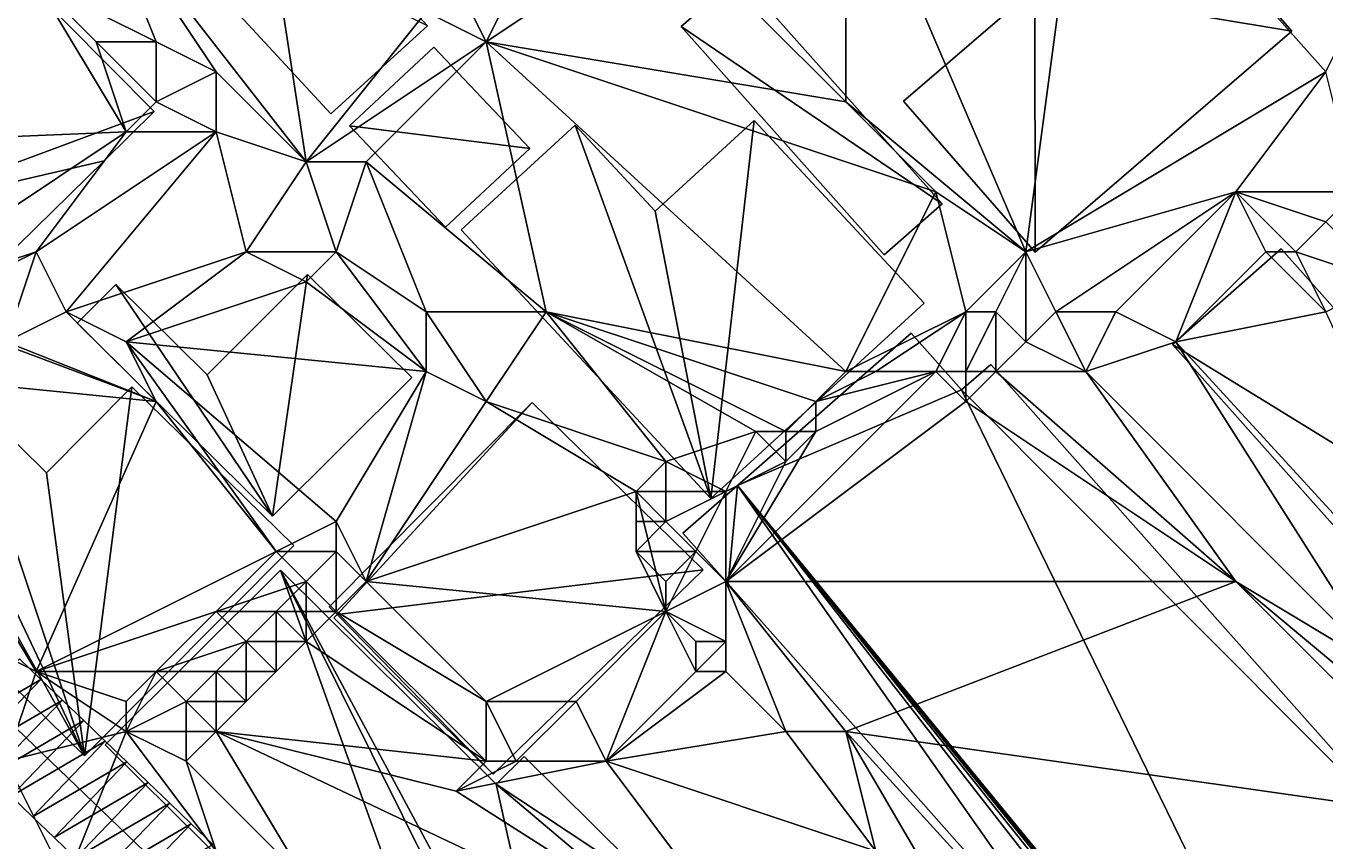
# Model space of a CAD drawing. Header units: metres. Extents: x -1103 to 901, y -902 to 905.
# Drawn here: x -430.7 to -344, y 138.7 to 193.1 of the extents above; entities that cross this region are included whole.
import ezdxf

# ---------------------------------------------------------------- set-up
doc = ezdxf.new("R2010")
doc.units = ezdxf.units.M
for name, color, linetype in [('OSM_BUILDING_FOOTPRINTS', 7, 'CONTINUOUS'), ('OSM_BUILDING_ROOFS', 1, 'CONTINUOUS'), ('OSM_BUILDING_WALLS', 8, 'CONTINUOUS'), ('OSM_ROAD_AXES', 2, 'CONTINUOUS'), ('OSM_ROAD_SURFACE', 9, 'CONTINUOUS'), ('OSM_TERRAIN', 3, 'CONTINUOUS')]:
    doc.layers.add(name, color=color, linetype=linetype)

msp = doc.modelspace()

# ---------------------------------------------------------------- linework, layer by layer
at = {"layer": 'OSM_BUILDING_FOOTPRINTS'}
for points in [[(-434.358, 207.465, 13.067), (-411.609, 228.179, 13.067), (-407.298, 223.501, 13.067), (-409.918, 221.112, 13.067), (-391.668, 201.339, 13.067), (-397.681, 195.875, 13.067), (-416.307, 216.058, 13.067), (-421.093, 211.701, 13.067), (-403.904, 193.077, 13.067), (-410.36, 187.205, 13.067), (-425.526, 203.628, 13.067), (-428.4, 201.018, 13.067), (-434.358, 207.465, 13.067)], [(-375.143, 209.058, 13.467), (-366.797, 216.257, 13.467), (-346.259, 192.713, 13.467), (-363.37, 177.982, 13.467), (-372.158, 188.046, 13.467), (-363.392, 195.588, 13.467), (-375.143, 209.058, 13.467)], [(-451.546, 193.929, 11.028), (-439.94, 205.297, 11.028), (-422.132, 187.349, 11.028), (-425.481, 184.075, 11.028), (-434.678, 175.062, 11.028), (-440.227, 180.647, 11.028), (-447.345, 173.68, 11.028), (-446.295, 172.618, 11.028), (-452.065, 166.956, 11.028), (-464.523, 179.508, 11.028), (-450.684, 193.055, 11.028), (-451.546, 193.929, 11.028)], [(-373.451, 177.805, 13.974), (-386.981, 193.022, 13.974), (-383.112, 196.417, 13.974), (-369.582, 181.2, 13.974), (-373.451, 177.805, 13.974)], [(-403.495, 191.651, 13.412), (-397.084, 184.894, 13.412), (-402.71, 179.641, 13.412), (-409.1, 186.398, 13.412), (-403.495, 191.651, 13.412)], [(-401.66, 179.464, 13.894), (-394.055, 186.453, 13.894), (-388.716, 180.703, 13.894), (-382.117, 186.763, 13.894), (-370.787, 174.576, 13.894), (-385.002, 161.537, 13.894), (-401.66, 179.464, 13.894)], [(-346.966, 178.192, 15.688), (-325.655, 154.239, 15.688), (-332.917, 147.88, 15.688), (-354.218, 171.822, 15.688), (-346.966, 178.192, 15.688)], [(-414.239, 160.354, 11.687), (-427.272, 173.237, 11.687), (-424.685, 175.814, 11.687), (-418.606, 169.798, 11.687), (-411.907, 176.489, 11.687), (-404.954, 169.621, 11.687), (-414.239, 160.354, 11.687)], [(-386.87, 159.226, 14.263), (-383.234, 162.411, 14.263), (-371.649, 172.563, 14.263), (-368.289, 168.781, 14.263), (-366.344, 170.484, 14.263), (-336.797, 137.175, 14.263), (-320.459, 151.463, 14.263), (-317.342, 147.957, 14.263), (-319.597, 145.978, 14.263), (-313.617, 139.232, 14.263), (-308.51, 143.7, 14.263), (-303.934, 138.524, 14.263), (-338.698, 108.101, 14.263), (-341.859, 111.673, 14.263), (-345.286, 115.521, 14.263), (-350.26, 121.139, 14.263), (-356.914, 128.637, 14.263), (-358.506, 127.244, 14.263), (-383.864, 155.842, 14.263), (-386.87, 159.226, 14.263)], [(-447.511, 164.689, 11.249), (-441.553, 170.694, 11.249), (-437.275, 166.491, 11.249), (-434.976, 168.803, 11.249), (-429.328, 163.251, 11.249), (-423.624, 168.991, 11.249), (-412.824, 158.407, 11.249), (-426.785, 144.362, 11.249), (-447.511, 164.689, 11.249)], [(-410.16, 153.575, 13.251), (-409.939, 153.796, 13.251), (-410.459, 154.305, 13.251), (-396.918, 167.94, 13.251), (-385.522, 156.771, 13.251), (-399.538, 143.146, 13.251), (-410.16, 153.575, 13.251)]]:
    msp.add_polyline3d(points, close=True, dxfattribs=at)
msp.add_polyline3d([(-400.776, 120.696, 12.106), (-425.415, 145.103, 12.106), (-425.415, 145.103, 12.106), (-413.72, 156.76, 12.106), (-399.328, 142.472, 12.106), (-397.46, 144.329, 12.106), (-388.075, 135.029, 12.106)], dxfattribs=at)
at = {"layer": 'OSM_BUILDING_ROOFS'}
for points in [[(-363.392, 195.588, 21.867), (-346.259, 192.713, 21.867), (-366.797, 216.257, 21.867)], [(-440.227, 180.647, 21.028), (-422.132, 187.349, 21.028), (-439.94, 205.297, 21.028)], [(-425.526, 203.628, 40.667), (-410.36, 187.205, 40.667), (-403.904, 193.077, 40.667)], [(-386.981, 193.022, 22.374), (-369.582, 181.2, 22.374), (-383.112, 196.417, 22.374)], [(-363.392, 195.588, 21.867), (-372.158, 188.046, 21.867), (-363.37, 177.982, 21.867)], [(-363.392, 195.588, 21.867), (-363.37, 177.982, 21.867), (-346.259, 192.713, 21.867)], [(-386.981, 193.022, 22.374), (-373.451, 177.805, 22.374), (-369.582, 181.2, 22.374)], [(-397.084, 184.894, 25.012), (-403.495, 191.651, 25.012), (-409.1, 186.398, 25.012)], [(-440.227, 180.647, 21.028), (-425.481, 184.075, 21.028), (-422.132, 187.349, 21.028)], [(-397.084, 184.894, 25.012), (-409.1, 186.398, 25.012), (-402.71, 179.641, 25.012)], [(-394.055, 186.453, 19.094), (-401.66, 179.464, 19.094), (-385.002, 161.537, 19.094)], [(-385.002, 161.537, 19.094), (-388.716, 180.703, 19.094), (-394.055, 186.453, 19.094)], [(-385.002, 161.537, 19.094), (-382.117, 186.763, 19.094), (-388.716, 180.703, 19.094)], [(-385.002, 161.537, 19.094), (-370.787, 174.576, 19.094), (-382.117, 186.763, 19.094)], [(-440.227, 180.647, 21.028), (-434.678, 175.062, 21.028), (-425.481, 184.075, 21.028)], [(-325.655, 154.239, 20.888), (-346.966, 178.192, 20.888), (-354.218, 171.822, 20.888)], [(-414.239, 160.354, 32.887), (-411.907, 176.489, 32.887), (-418.606, 169.798, 32.887)], [(-414.239, 160.354, 32.887), (-404.954, 169.621, 32.887), (-411.907, 176.489, 32.887)], [(-414.239, 160.354, 32.887), (-424.685, 175.814, 32.887), (-427.272, 173.237, 32.887)], [(-414.239, 160.354, 32.887), (-418.606, 169.798, 32.887), (-424.685, 175.814, 32.887)], [(-368.289, 168.781, 22.663), (-371.649, 172.563, 22.663), (-383.234, 162.411, 22.663)], [(-325.655, 154.239, 20.888), (-354.218, 171.822, 20.888), (-332.917, 147.88, 20.888)], [(-441.553, 170.694, 19.649), (-447.511, 164.689, 19.649), (-426.785, 144.362, 19.649)], [(-426.785, 144.362, 19.649), (-437.275, 166.491, 19.649), (-441.553, 170.694, 19.649)], [(-336.797, 137.175, 22.663), (-366.344, 170.484, 22.663), (-368.289, 168.781, 22.663)], [(-426.785, 144.362, 19.649), (-423.624, 168.991, 19.649), (-429.328, 163.251, 19.649)], [(-426.785, 144.362, 19.649), (-412.824, 158.407, 19.649), (-423.624, 168.991, 19.649)], [(-426.785, 144.362, 19.649), (-434.976, 168.803, 19.649), (-437.275, 166.491, 19.649)], [(-426.785, 144.362, 19.649), (-429.328, 163.251, 19.649), (-434.976, 168.803, 19.649)], [(-368.289, 168.781, 22.663), (-383.234, 162.411, 22.663), (-338.698, 108.101, 22.663)], [(-338.698, 108.101, 22.663), (-336.797, 137.175, 22.663), (-368.289, 168.781, 22.663)], [(-409.939, 153.796, 21.651), (-396.918, 167.94, 21.651), (-410.459, 154.305, 21.651)], [(-409.939, 153.796, 21.651), (-385.522, 156.771, 21.651), (-396.918, 167.94, 21.651)], [(-383.234, 162.411, 22.663), (-386.87, 159.226, 22.663), (-383.864, 155.842, 22.663)], [(-383.234, 162.411, 22.663), (-383.864, 155.842, 22.663), (-358.506, 127.244, 22.663)], [(-383.234, 162.411, 22.663), (-358.506, 127.244, 22.663), (-356.914, 128.637, 22.663)], [(-383.234, 162.411, 22.663), (-356.914, 128.637, 22.663), (-350.26, 121.139, 22.663)], [(-383.234, 162.411, 22.663), (-350.26, 121.139, 22.663), (-345.286, 115.521, 22.663)], [(-383.234, 162.411, 22.663), (-345.286, 115.521, 22.663), (-341.859, 111.673, 22.663)], [(-383.234, 162.411, 22.663), (-341.859, 111.673, 22.663), (-338.698, 108.101, 22.663)], [(-413.72, 156.76, 23.706), (-425.415, 145.103, 23.706), (-400.776, 120.696, 23.706)], [(-413.72, 156.76, 23.706), (-400.776, 120.696, 23.706), (-397.437, 124.025, 23.706)], [(-413.72, 156.76, 23.706), (-397.437, 124.025, 23.706), (-394.586, 121.194, 23.706)], [(-399.328, 142.472, 23.706), (-413.72, 156.76, 23.706), (-394.586, 121.194, 23.706)], [(-409.939, 153.796, 21.651), (-399.538, 143.146, 21.651), (-385.522, 156.771, 21.651)], [(-409.939, 153.796, 21.651), (-410.16, 153.575, 21.651), (-399.538, 143.146, 21.651)], [(-388.075, 135.029, 23.706), (-397.46, 144.329, 23.706), (-399.328, 142.472, 23.706)], [(-382.194, 128.006, 23.706), (-388.075, 135.029, 23.706), (-399.328, 142.472, 23.706)], [(-382.194, 128.006, 23.706), (-399.328, 142.472, 23.706), (-394.586, 121.194, 23.706)]]:
    msp.add_3dface(points, dxfattribs=at)
at = {"layer": 'OSM_BUILDING_WALLS'}
for points in [[(-346.259, 192.713, 13.467), (-366.797, 216.257, 13.467), (-366.797, 216.257, 21.867)], [(-346.259, 192.713, 13.467), (-366.797, 216.257, 21.867), (-346.259, 192.713, 21.867)], [(-422.132, 187.349, 11.028), (-439.94, 205.297, 11.028), (-439.94, 205.297, 21.028)], [(-422.132, 187.349, 11.028), (-439.94, 205.297, 21.028), (-422.132, 187.349, 21.028)], [(-425.526, 203.628, 13.067), (-410.36, 187.205, 13.067), (-410.36, 187.205, 40.667)], [(-425.526, 203.628, 13.067), (-410.36, 187.205, 40.667), (-425.526, 203.628, 40.667)], [(-383.112, 196.417, 13.974), (-386.981, 193.022, 13.974), (-386.981, 193.022, 22.374)], [(-383.112, 196.417, 13.974), (-386.981, 193.022, 22.374), (-383.112, 196.417, 22.374)], [(-369.582, 181.2, 13.974), (-383.112, 196.417, 13.974), (-383.112, 196.417, 22.374)], [(-369.582, 181.2, 13.974), (-383.112, 196.417, 22.374), (-369.582, 181.2, 22.374)], [(-363.392, 195.588, 13.467), (-372.158, 188.046, 13.467), (-372.158, 188.046, 21.867)], [(-363.392, 195.588, 13.467), (-372.158, 188.046, 21.867), (-363.392, 195.588, 21.867)], [(-410.36, 187.205, 13.067), (-403.904, 193.077, 13.067), (-403.904, 193.077, 40.667)], [(-410.36, 187.205, 13.067), (-403.904, 193.077, 40.667), (-410.36, 187.205, 40.667)], [(-386.981, 193.022, 13.974), (-373.451, 177.805, 13.974), (-373.451, 177.805, 22.374)], [(-386.981, 193.022, 13.974), (-373.451, 177.805, 22.374), (-386.981, 193.022, 22.374)], [(-363.37, 177.982, 13.467), (-346.259, 192.713, 13.467), (-346.259, 192.713, 21.867)], [(-363.37, 177.982, 13.467), (-346.259, 192.713, 21.867), (-363.37, 177.982, 21.867)], [(-403.495, 191.651, 13.412), (-409.1, 186.398, 13.412), (-409.1, 186.398, 25.012)], [(-403.495, 191.651, 13.412), (-409.1, 186.398, 25.012), (-403.495, 191.651, 25.012)], [(-397.084, 184.894, 13.412), (-403.495, 191.651, 13.412), (-403.495, 191.651, 25.012)], [(-397.084, 184.894, 13.412), (-403.495, 191.651, 25.012), (-397.084, 184.894, 25.012)], [(-372.158, 188.046, 13.467), (-363.37, 177.982, 13.467), (-363.37, 177.982, 21.867)], [(-372.158, 188.046, 13.467), (-363.37, 177.982, 21.867), (-372.158, 188.046, 21.867)], [(-425.481, 184.075, 11.028), (-422.132, 187.349, 11.028), (-422.132, 187.349, 21.028)], [(-425.481, 184.075, 11.028), (-422.132, 187.349, 21.028), (-425.481, 184.075, 21.028)], [(-409.1, 186.398, 13.412), (-402.71, 179.641, 13.412), (-402.71, 179.641, 25.012)], [(-409.1, 186.398, 13.412), (-402.71, 179.641, 25.012), (-409.1, 186.398, 25.012)], [(-394.055, 186.453, 13.894), (-401.66, 179.464, 13.894), (-401.66, 179.464, 19.094)], [(-394.055, 186.453, 13.894), (-401.66, 179.464, 19.094), (-394.055, 186.453, 19.094)], [(-388.716, 180.703, 13.894), (-394.055, 186.453, 13.894), (-394.055, 186.453, 19.094)], [(-388.716, 180.703, 13.894), (-394.055, 186.453, 19.094), (-388.716, 180.703, 19.094)], [(-382.117, 186.763, 13.894), (-388.716, 180.703, 13.894), (-388.716, 180.703, 19.094)], [(-382.117, 186.763, 13.894), (-388.716, 180.703, 19.094), (-382.117, 186.763, 19.094)], [(-370.787, 174.576, 13.894), (-382.117, 186.763, 13.894), (-382.117, 186.763, 19.094)], [(-370.787, 174.576, 13.894), (-382.117, 186.763, 19.094), (-370.787, 174.576, 19.094)], [(-402.71, 179.641, 13.412), (-397.084, 184.894, 13.412), (-397.084, 184.894, 25.012)], [(-402.71, 179.641, 13.412), (-397.084, 184.894, 25.012), (-402.71, 179.641, 25.012)], [(-434.678, 175.062, 11.028), (-425.481, 184.075, 11.028), (-425.481, 184.075, 21.028)], [(-434.678, 175.062, 11.028), (-425.481, 184.075, 21.028), (-434.678, 175.062, 21.028)], [(-373.451, 177.805, 13.974), (-369.582, 181.2, 13.974), (-369.582, 181.2, 22.374)], [(-373.451, 177.805, 13.974), (-369.582, 181.2, 22.374), (-373.451, 177.805, 22.374)], [(-401.66, 179.464, 13.894), (-385.002, 161.537, 13.894), (-385.002, 161.537, 19.094)], [(-401.66, 179.464, 13.894), (-385.002, 161.537, 19.094), (-401.66, 179.464, 19.094)], [(-346.966, 178.192, 15.688), (-354.218, 171.822, 15.688), (-354.218, 171.822, 20.888)], [(-346.966, 178.192, 15.688), (-354.218, 171.822, 20.888), (-346.966, 178.192, 20.888)], [(-325.655, 154.239, 15.688), (-346.966, 178.192, 15.688), (-346.966, 178.192, 20.888)], [(-325.655, 154.239, 15.688), (-346.966, 178.192, 20.888), (-325.655, 154.239, 20.888)], [(-411.907, 176.489, 11.687), (-418.606, 169.798, 11.687), (-418.606, 169.798, 32.887)], [(-411.907, 176.489, 11.687), (-418.606, 169.798, 32.887), (-411.907, 176.489, 32.887)], [(-404.954, 169.621, 11.687), (-411.907, 176.489, 11.687), (-411.907, 176.489, 32.887)], [(-404.954, 169.621, 11.687), (-411.907, 176.489, 32.887), (-404.954, 169.621, 32.887)], [(-424.685, 175.814, 11.687), (-427.272, 173.237, 11.687), (-427.272, 173.237, 32.887)], [(-424.685, 175.814, 11.687), (-427.272, 173.237, 32.887), (-424.685, 175.814, 32.887)], [(-418.606, 169.798, 11.687), (-424.685, 175.814, 11.687), (-424.685, 175.814, 32.887)], [(-418.606, 169.798, 11.687), (-424.685, 175.814, 32.887), (-418.606, 169.798, 32.887)], [(-385.002, 161.537, 13.894), (-370.787, 174.576, 13.894), (-370.787, 174.576, 19.094)], [(-385.002, 161.537, 13.894), (-370.787, 174.576, 19.094), (-385.002, 161.537, 19.094)], [(-427.272, 173.237, 11.687), (-414.239, 160.354, 11.687), (-414.239, 160.354, 32.887)], [(-427.272, 173.237, 11.687), (-414.239, 160.354, 32.887), (-427.272, 173.237, 32.887)], [(-371.649, 172.563, 14.263), (-383.234, 162.411, 14.263), (-383.234, 162.411, 22.663)], [(-371.649, 172.563, 14.263), (-383.234, 162.411, 22.663), (-371.649, 172.563, 22.663)], [(-368.289, 168.781, 14.263), (-371.649, 172.563, 14.263), (-371.649, 172.563, 22.663)], [(-368.289, 168.781, 14.263), (-371.649, 172.563, 22.663), (-368.289, 168.781, 22.663)], [(-354.218, 171.822, 15.688), (-332.917, 147.88, 15.688), (-332.917, 147.88, 20.888)], [(-354.218, 171.822, 15.688), (-332.917, 147.88, 20.888), (-354.218, 171.822, 20.888)], [(-366.344, 170.484, 14.263), (-368.289, 168.781, 14.263), (-368.289, 168.781, 22.663)], [(-366.344, 170.484, 14.263), (-368.289, 168.781, 22.663), (-366.344, 170.484, 22.663)], [(-336.797, 137.175, 14.263), (-366.344, 170.484, 14.263), (-366.344, 170.484, 22.663)], [(-336.797, 137.175, 14.263), (-366.344, 170.484, 22.663), (-336.797, 137.175, 22.663)], [(-423.624, 168.991, 11.249), (-429.328, 163.251, 11.249), (-429.328, 163.251, 19.649)], [(-423.624, 168.991, 11.249), (-429.328, 163.251, 19.649), (-423.624, 168.991, 19.649)], [(-412.824, 158.407, 11.249), (-423.624, 168.991, 11.249), (-423.624, 168.991, 19.649)], [(-412.824, 158.407, 11.249), (-423.624, 168.991, 19.649), (-412.824, 158.407, 19.649)], [(-414.239, 160.354, 11.687), (-404.954, 169.621, 11.687), (-404.954, 169.621, 32.887)], [(-414.239, 160.354, 11.687), (-404.954, 169.621, 32.887), (-414.239, 160.354, 32.887)], [(-429.328, 163.251, 11.249), (-434.976, 168.803, 11.249), (-434.976, 168.803, 19.649)], [(-429.328, 163.251, 11.249), (-434.976, 168.803, 19.649), (-429.328, 163.251, 19.649)], [(-396.918, 167.94, 13.251), (-410.459, 154.305, 13.251), (-410.459, 154.305, 21.651)], [(-396.918, 167.94, 13.251), (-410.459, 154.305, 21.651), (-396.918, 167.94, 21.651)], [(-385.522, 156.771, 13.251), (-396.918, 167.94, 13.251), (-396.918, 167.94, 21.651)], [(-385.522, 156.771, 13.251), (-396.918, 167.94, 21.651), (-385.522, 156.771, 21.651)], [(-447.511, 164.689, 11.249), (-426.785, 144.362, 11.249), (-426.785, 144.362, 19.649)], [(-447.511, 164.689, 11.249), (-426.785, 144.362, 19.649), (-447.511, 164.689, 19.649)], [(-383.234, 162.411, 14.263), (-386.87, 159.226, 14.263), (-386.87, 159.226, 22.663)], [(-383.234, 162.411, 14.263), (-386.87, 159.226, 22.663), (-383.234, 162.411, 22.663)], [(-386.87, 159.226, 14.263), (-383.864, 155.842, 14.263), (-383.864, 155.842, 22.663)], [(-386.87, 159.226, 14.263), (-383.864, 155.842, 22.663), (-386.87, 159.226, 22.663)], [(-426.785, 144.362, 11.249), (-412.824, 158.407, 11.249), (-412.824, 158.407, 19.649)], [(-426.785, 144.362, 11.249), (-412.824, 158.407, 19.649), (-426.785, 144.362, 19.649)], [(-413.72, 156.76, 12.106), (-425.415, 145.103, 12.106), (-425.415, 145.103, 23.706)], [(-413.72, 156.76, 12.106), (-425.415, 145.103, 23.706), (-413.72, 156.76, 23.706)], [(-399.328, 142.472, 12.106), (-413.72, 156.76, 12.106), (-413.72, 156.76, 23.706)], [(-399.328, 142.472, 12.106), (-413.72, 156.76, 23.706), (-399.328, 142.472, 23.706)], [(-399.538, 143.146, 13.251), (-385.522, 156.771, 13.251), (-385.522, 156.771, 21.651)], [(-399.538, 143.146, 13.251), (-385.522, 156.771, 21.651), (-399.538, 143.146, 21.651)], [(-383.864, 155.842, 14.263), (-358.506, 127.244, 14.263), (-358.506, 127.244, 22.663)], [(-383.864, 155.842, 14.263), (-358.506, 127.244, 22.663), (-383.864, 155.842, 22.663)], [(-410.459, 154.305, 13.251), (-409.939, 153.796, 13.251), (-409.939, 153.796, 21.651)], [(-410.459, 154.305, 13.251), (-409.939, 153.796, 21.651), (-410.459, 154.305, 21.651)], [(-409.939, 153.796, 13.251), (-410.16, 153.575, 13.251), (-410.16, 153.575, 21.651)], [(-409.939, 153.796, 13.251), (-410.16, 153.575, 21.651), (-409.939, 153.796, 21.651)], [(-410.16, 153.575, 13.251), (-399.538, 143.146, 13.251), (-399.538, 143.146, 21.651)], [(-410.16, 153.575, 13.251), (-399.538, 143.146, 21.651), (-410.16, 153.575, 21.651)], [(-425.415, 145.103, 12.106), (-400.776, 120.696, 12.106), (-400.776, 120.696, 23.706)], [(-425.415, 145.103, 12.106), (-400.776, 120.696, 23.706), (-425.415, 145.103, 23.706)], [(-397.46, 144.329, 12.106), (-399.328, 142.472, 12.106), (-399.328, 142.472, 23.706)], [(-397.46, 144.329, 12.106), (-399.328, 142.472, 23.706), (-397.46, 144.329, 23.706)], [(-388.075, 135.029, 12.106), (-397.46, 144.329, 12.106), (-397.46, 144.329, 23.706)], [(-388.075, 135.029, 12.106), (-397.46, 144.329, 23.706), (-388.075, 135.029, 23.706)]]:
    msp.add_3dface(points, dxfattribs=at)
at = {"layer": 'OSM_ROAD_AXES'}
msp.add_polyline3d([(-475.743, 185.059, 13.242), (-442.15, 156.582, 13.492), (-359.047, 76.715, 15.212)], dxfattribs=at)
at = {"layer": 'OSM_ROAD_SURFACE'}
for points in [[(-435.979, 145.797, 13.909), (-429.695, 149.467, 13.887), (-431.128, 150.844, 13.826)], [(-435.979, 145.797, 13.909), (-434.546, 144.42, 13.927), (-429.695, 149.467, 13.887)], [(-434.546, 144.42, 13.927), (-428.262, 148.09, 14.018), (-429.695, 149.467, 13.887)], [(-434.546, 144.42, 13.927), (-433.113, 143.043, 13.936), (-428.262, 148.09, 14.018)], [(-433.113, 143.043, 13.936), (-426.83, 146.713, 14.149), (-428.262, 148.09, 14.018)], [(-433.113, 143.043, 13.936), (-431.68, 141.666, 14.077), (-426.83, 146.713, 14.149)], [(-431.68, 141.666, 14.077), (-425.397, 145.336, 14.296), (-426.83, 146.713, 14.149)], [(-431.68, 141.666, 14.077), (-430.247, 140.289, 14.315), (-425.397, 145.336, 14.296)], [(-430.247, 140.289, 14.315), (-423.964, 143.959, 14.516), (-425.397, 145.336, 14.296)], [(-430.247, 140.289, 14.315), (-428.814, 138.912, 14.541), (-423.964, 143.959, 14.516)], [(-428.814, 138.912, 14.541), (-422.531, 142.582, 14.732), (-423.964, 143.959, 14.516)], [(-428.814, 138.912, 14.541), (-427.382, 137.535, 14.764), (-422.531, 142.582, 14.732)], [(-427.382, 137.535, 14.764), (-421.098, 141.205, 14.948), (-422.531, 142.582, 14.732)], [(-427.382, 137.535, 14.764), (-425.949, 136.158, 14.919), (-421.098, 141.205, 14.948)], [(-425.949, 136.158, 14.919), (-419.666, 139.828, 15.163), (-421.098, 141.205, 14.948)], [(-425.949, 136.158, 14.919), (-424.516, 134.781, 15.057), (-419.666, 139.828, 15.163)], [(-424.516, 134.781, 15.057), (-418.233, 138.451, 15.454), (-419.666, 139.828, 15.163)]]:
    msp.add_3dface(points, dxfattribs=at)
at = {"layer": 'OSM_TERRAIN'}
for points in [[(-412, 184, 15.273), (-416, 210, 15.136), (-426, 202, 15.082)], [(-412, 184, 15.273), (-404, 194, 15.309), (-416, 210, 15.136)], [(-364, 178, 15.654), (-360, 208, 15.575), (-376, 206, 15.617)], [(-344, 190, 15.59), (-360, 208, 15.575), (-364, 178, 15.654)], [(-360, 208, 15.575), (-344, 190, 15.59), (-342, 194, 15.201)], [(-364, 178, 15.654), (-376, 206, 15.617), (-376, 188, 16)], [(-376, 188, 16), (-376, 206, 15.617), (-376, 204, 15.873)], [(-388, 200, 15.982), (-376, 188, 16), (-376, 204, 15.873)], [(-430, 196, 13.235), (-422, 192, 14.386), (-426, 202, 15.082)], [(-418, 190, 14.955), (-412, 184, 15.273), (-426, 202, 15.082)], [(-422, 192, 14.386), (-418, 190, 14.955), (-426, 202, 15.082)], [(-400, 192, 15.862), (-376, 188, 16), (-388, 200, 15.982)], [(-400, 192, 15.862), (-388, 200, 15.982), (-398, 196, 15.269)], [(-472, 184, 13.088), (-430, 196, 13.235), (-432, 198, 13.225)], [(-424, 186, 13.109), (-430, 196, 13.235), (-472, 184, 13.088)], [(-424, 186, 13.109), (-426, 192, 13.266), (-430, 196, 13.235)], [(-426, 192, 13.266), (-422, 192, 14.386), (-430, 196, 13.235)], [(-404, 194, 15.309), (-400, 192, 15.862), (-402, 196, 15.684)], [(-400, 192, 15.862), (-398, 196, 15.269), (-402, 196, 15.684)], [(-412, 184, 15.273), (-400, 192, 15.862), (-404, 194, 15.309)], [(-424, 186, 13.109), (-422, 188, 13.311), (-426, 192, 13.266)], [(-422, 188, 13.311), (-422, 192, 14.386), (-426, 192, 13.266)], [(-422, 188, 13.311), (-418, 190, 14.955), (-422, 192, 14.386)], [(-408, 184, 15.675), (-400, 192, 15.862), (-412, 184, 15.273)], [(-408, 184, 15.675), (-396, 174, 15.947), (-400, 192, 15.862)], [(-376, 170, 15.947), (-370, 182, 15.992), (-400, 192, 15.862)], [(-396, 174, 15.947), (-376, 170, 15.947), (-400, 192, 15.862)], [(-370, 182, 15.992), (-376, 188, 16), (-400, 192, 15.862)], [(-418, 186, 14.919), (-418, 190, 14.955), (-422, 188, 13.311)], [(-418, 186, 14.919), (-412, 184, 15.273), (-418, 190, 14.955)], [(-364, 178, 15.654), (-350, 182, 16.173), (-344, 190, 15.59)], [(-350, 182, 16.173), (-342, 182, 16.468), (-344, 190, 15.59)], [(-424, 186, 13.109), (-418, 186, 14.919), (-422, 188, 13.311)], [(-370, 182, 15.992), (-364, 178, 15.654), (-376, 188, 16)], [(-442, 174, 13.113), (-424, 186, 13.109), (-472, 184, 13.088)], [(-442, 174, 13.113), (-430, 178, 13.246), (-424, 186, 13.109)], [(-428, 174, 14.071), (-418, 186, 14.919), (-430, 178, 13.246)], [(-430, 178, 13.246), (-418, 186, 14.919), (-424, 186, 13.109)], [(-428, 174, 14.071), (-416, 178, 14.736), (-418, 186, 14.919)], [(-416, 178, 14.736), (-412, 184, 15.273), (-418, 186, 14.919)], [(-410, 178, 14.736), (-412, 184, 15.273), (-416, 178, 14.736)], [(-410, 178, 14.736), (-408, 184, 15.675), (-412, 184, 15.273)], [(-404, 174, 15.128), (-408, 184, 15.675), (-410, 178, 14.736)], [(-404, 174, 15.128), (-396, 174, 15.947), (-408, 184, 15.675)], [(-376, 170, 15.947), (-368, 174, 16.313), (-370, 182, 15.992)], [(-368, 174, 16.313), (-364, 178, 15.654), (-370, 182, 15.992)], [(-362, 174, 16.485), (-350, 182, 16.173), (-364, 178, 15.654)], [(-358, 174, 16.596), (-350, 182, 16.173), (-362, 174, 16.485)], [(-358, 174, 16.596), (-354, 172, 17.947), (-350, 182, 16.173)], [(-354, 172, 17.947), (-348, 178, 17.756), (-350, 182, 16.173)], [(-348, 178, 17.756), (-346, 178, 17.741), (-350, 182, 16.173)], [(-346, 178, 17.741), (-344, 180, 16.704), (-350, 182, 16.173)], [(-344, 180, 16.704), (-342, 182, 16.468), (-350, 182, 16.173)], [(-346, 178, 17.741), (-340, 176, 16.753), (-344, 180, 16.704)], [(-438, 174, 13.024), (-430, 178, 13.246), (-442, 174, 13.113)], [(-438, 174, 13.024), (-432, 172, 13.323), (-430, 178, 13.246)], [(-432, 172, 13.323), (-428, 174, 14.071), (-430, 178, 13.246)], [(-424, 172, 14.072), (-416, 178, 14.736), (-428, 174, 14.071)], [(-424, 172, 14.072), (-412, 176, 14.218), (-416, 178, 14.736)], [(-416, 178, 14.736), (-412, 176, 14.218), (-410, 178, 14.736)], [(-404, 170, 14.411), (-410, 178, 14.736), (-412, 176, 14.218)], [(-404, 170, 14.411), (-404, 174, 15.128), (-410, 178, 14.736)], [(-368, 174, 16.313), (-366, 174, 16.578), (-364, 178, 15.654)], [(-366, 174, 16.578), (-364, 172, 17.014), (-364, 178, 15.654)], [(-364, 172, 17.014), (-362, 174, 16.485), (-364, 178, 15.654)], [(-354, 172, 17.947), (-344, 174, 17.947), (-348, 178, 17.756)], [(-344, 174, 17.947), (-346, 178, 17.741), (-348, 178, 17.756)], [(-344, 174, 17.947), (-340, 176, 16.753), (-346, 178, 17.741)], [(-424, 172, 14.072), (-404, 170, 14.411), (-412, 176, 14.218)], [(-442, 170, 13.616), (-422, 168, 13.68), (-438, 174, 13.024)], [(-422, 168, 13.68), (-432, 172, 13.323), (-438, 174, 13.024)], [(-432, 172, 13.323), (-422, 168, 13.68), (-428, 174, 14.071)], [(-422, 168, 13.68), (-424, 172, 14.072), (-428, 174, 14.071)], [(-400, 168, 15.176), (-404, 174, 15.128), (-404, 170, 14.411)], [(-400, 168, 15.176), (-396, 174, 15.947), (-404, 174, 15.128)], [(-400, 168, 15.176), (-388, 164, 15.902), (-396, 174, 15.947)], [(-388, 164, 15.902), (-382, 166, 15.947), (-396, 174, 15.947)], [(-382, 166, 15.947), (-380, 166, 15.99), (-396, 174, 15.947)], [(-380, 166, 15.99), (-378, 168, 15.947), (-396, 174, 15.947)], [(-378, 168, 15.947), (-376, 170, 15.947), (-396, 174, 15.947)], [(-374, 170, 16.601), (-368, 174, 16.313), (-376, 170, 15.947)], [(-374, 170, 16.601), (-370, 170, 18.072), (-368, 174, 16.313)], [(-370, 170, 18.072), (-368, 170, 17.82), (-368, 174, 16.313)], [(-368, 170, 17.82), (-366, 170, 18.125), (-366, 174, 16.578)], [(-368, 170, 17.82), (-366, 174, 16.578), (-368, 174, 16.313)], [(-366, 170, 18.125), (-364, 172, 17.014), (-366, 174, 16.578)], [(-364, 172, 17.014), (-360, 170, 16.756), (-362, 174, 16.485)], [(-360, 170, 16.756), (-358, 174, 16.596), (-362, 174, 16.485)], [(-360, 170, 16.756), (-354, 172, 17.947), (-358, 174, 16.596)], [(-332, 148, 18.07), (-344, 174, 17.947), (-354, 172, 17.947)], [(-414, 158, 13.616), (-410, 160, 14.331), (-424, 172, 14.072)], [(-422, 168, 13.68), (-414, 158, 13.616), (-424, 172, 14.072)], [(-410, 160, 14.331), (-404, 170, 14.411), (-424, 172, 14.072)], [(-366, 170, 18.125), (-360, 170, 16.756), (-364, 172, 17.014)], [(-340, 150, 18.744), (-354, 172, 17.947), (-360, 170, 16.756)], [(-340, 150, 18.744), (-332, 148, 18.07), (-354, 172, 17.947)], [(-446, 158, 13.388), (-430, 150, 13.802), (-442, 170, 13.616)], [(-430, 150, 13.802), (-422, 168, 13.68), (-442, 170, 13.616)], [(-410, 160, 14.331), (-408, 156, 15.48), (-404, 170, 14.411)], [(-408, 156, 15.48), (-400, 168, 15.176), (-404, 170, 14.411)], [(-384, 156, 18.125), (-370, 170, 18.072), (-378, 166, 16.733)], [(-384, 156, 18.125), (-368, 168, 18.125), (-370, 170, 18.072)], [(-378, 166, 16.733), (-370, 170, 18.072), (-378, 168, 15.947)], [(-378, 168, 15.947), (-370, 170, 18.072), (-374, 170, 16.601)], [(-378, 168, 15.947), (-374, 170, 16.601), (-376, 170, 15.947)], [(-368, 168, 18.125), (-368, 170, 17.82), (-370, 170, 18.072)], [(-368, 168, 18.125), (-350, 156, 18.062), (-366, 170, 18.125)], [(-368, 168, 18.125), (-366, 170, 18.125), (-368, 170, 17.82)], [(-350, 156, 18.062), (-360, 170, 16.756), (-366, 170, 18.125)], [(-350, 156, 18.062), (-340, 150, 18.744), (-360, 170, 16.756)], [(-430, 150, 13.802), (-414, 158, 13.616), (-422, 168, 13.68)], [(-408, 156, 15.48), (-390, 162, 15.45), (-400, 168, 15.176)], [(-390, 162, 15.45), (-388, 164, 15.902), (-400, 168, 15.176)], [(-384, 156, 18.125), (-350, 156, 18.062), (-368, 168, 18.125)], [(-378, 166, 16.733), (-378, 168, 15.947), (-380, 166, 15.99)], [(-384, 162, 16.121), (-382, 166, 15.947), (-388, 164, 15.902)], [(-384, 162, 16.121), (-380, 164, 16.8), (-382, 166, 15.947)], [(-380, 164, 16.8), (-384, 156, 18.125), (-378, 166, 16.733)], [(-380, 164, 16.8), (-380, 166, 15.99), (-382, 166, 15.947)], [(-380, 164, 16.8), (-378, 166, 16.733), (-380, 166, 15.99)], [(-390, 162, 15.45), (-388, 162, 16.103), (-388, 164, 15.902)], [(-388, 162, 16.103), (-384, 162, 16.121), (-388, 164, 15.902)], [(-384, 162, 16.121), (-384, 156, 18.125), (-380, 164, 16.8)], [(-388, 154, 15.36), (-390, 162, 15.45), (-408, 156, 15.48)], [(-388, 154, 15.36), (-390, 158, 15.756), (-390, 162, 15.45)], [(-390, 158, 15.756), (-390, 160, 15.853), (-390, 162, 15.45)], [(-390, 160, 15.853), (-388, 160, 16.95), (-390, 162, 15.45)], [(-388, 160, 16.95), (-388, 162, 16.103), (-390, 162, 15.45)], [(-386, 158, 17.846), (-384, 162, 16.121), (-388, 160, 16.95)], [(-388, 160, 16.95), (-384, 162, 16.121), (-388, 162, 16.103)], [(-386, 158, 17.846), (-384, 156, 18.125), (-384, 162, 16.121)], [(-414, 158, 13.616), (-410, 158, 14.672), (-410, 160, 14.331)], [(-410, 158, 14.672), (-408, 156, 15.48), (-410, 160, 14.331)], [(-390, 158, 15.756), (-386, 158, 17.846), (-388, 160, 16.95)], [(-390, 158, 15.756), (-388, 160, 16.95), (-390, 160, 15.853)], [(-432, 144, 13.832), (-430, 150, 13.802), (-446, 158, 13.388)], [(-430, 150, 13.802), (-418, 154, 13.616), (-414, 158, 13.616)], [(-418, 154, 13.616), (-412, 156, 15.18), (-414, 158, 13.616)], [(-412, 156, 15.18), (-410, 158, 14.672), (-414, 158, 13.616)], [(-412, 156, 15.18), (-410, 154, 16.446), (-410, 158, 14.672)], [(-410, 154, 16.446), (-408, 156, 15.48), (-410, 158, 14.672)], [(-388, 154, 15.36), (-388, 156, 16.019), (-390, 158, 15.756)], [(-388, 156, 16.019), (-386, 158, 17.846), (-390, 158, 15.756)], [(-388, 156, 16.019), (-388, 154, 15.36), (-386, 158, 17.846)], [(-388, 154, 15.36), (-384, 156, 18.125), (-386, 158, 17.846)], [(-414, 154, 15.353), (-412, 156, 15.18), (-418, 154, 13.616)], [(-414, 154, 15.353), (-412, 154, 16.437), (-412, 156, 15.18)], [(-412, 154, 16.437), (-410, 154, 16.446), (-412, 156, 15.18)], [(-410, 154, 16.446), (-400, 148, 15.494), (-408, 156, 15.48)], [(-400, 148, 15.494), (-388, 154, 15.36), (-408, 156, 15.48)], [(-384, 152, 17.017), (-384, 156, 18.125), (-388, 154, 15.36)], [(-384, 150, 16.568), (-384, 156, 18.125), (-384, 152, 17.017)], [(-384, 150, 16.568), (-380, 146, 17.04), (-384, 156, 18.125)], [(-380, 146, 17.04), (-376, 146, 17.966), (-384, 156, 18.125)], [(-376, 146, 17.966), (-350, 156, 18.062), (-384, 156, 18.125)], [(-376, 146, 17.966), (-334, 140, 18.196), (-350, 156, 18.062)], [(-350, 156, 18.062), (-334, 140, 18.196), (-338, 146, 18.967)], [(-350, 156, 18.062), (-338, 146, 18.967), (-340, 150, 18.744)], [(-422, 150, 13.616), (-418, 154, 13.616), (-430, 150, 13.802)], [(-422, 150, 13.616), (-416, 152, 15.347), (-418, 154, 13.616)], [(-416, 152, 15.347), (-414, 154, 15.353), (-418, 154, 13.616)], [(-416, 152, 15.347), (-414, 152, 16.431), (-414, 154, 15.353)], [(-414, 152, 16.431), (-412, 152, 16.673), (-414, 154, 15.353)], [(-412, 152, 16.673), (-412, 154, 16.437), (-414, 154, 15.353)], [(-412, 152, 16.673), (-400, 144, 16.464), (-410, 154, 16.446)], [(-412, 152, 16.673), (-410, 154, 16.446), (-412, 154, 16.437)], [(-400, 144, 16.464), (-400, 148, 15.494), (-410, 154, 16.446)], [(-400, 148, 15.494), (-394, 148, 15.385), (-388, 154, 15.36)], [(-392, 144, 16.436), (-388, 154, 15.36), (-394, 148, 15.385)], [(-392, 144, 16.436), (-386, 150, 16.453), (-388, 154, 15.36)], [(-386, 150, 16.453), (-386, 152, 16.11), (-388, 154, 15.36)], [(-386, 152, 16.11), (-384, 152, 17.017), (-388, 154, 15.36)], [(-418, 150, 15.34), (-416, 152, 15.347), (-422, 150, 13.616)], [(-418, 146, 16.673), (-400, 144, 16.464), (-412, 152, 16.673)], [(-418, 146, 16.673), (-412, 152, 16.673), (-414, 150, 16.673)], [(-418, 150, 15.34), (-416, 150, 16.424), (-416, 152, 15.347)], [(-416, 150, 16.424), (-414, 150, 16.673), (-416, 152, 15.347)], [(-414, 150, 16.673), (-414, 152, 16.431), (-416, 152, 15.347)], [(-414, 150, 16.673), (-412, 152, 16.673), (-414, 152, 16.431)], [(-386, 150, 16.453), (-384, 150, 16.568), (-384, 152, 17.017)], [(-386, 150, 16.453), (-384, 152, 17.017), (-386, 152, 16.11)], [(-432, 144, 13.832), (-424, 146, 14.303), (-430, 150, 13.802)], [(-424, 146, 14.303), (-424, 148, 13.639), (-430, 150, 13.802)], [(-424, 148, 13.639), (-422, 150, 13.616), (-430, 150, 13.802)], [(-424, 146, 14.303), (-422, 150, 13.616), (-424, 148, 13.639)], [(-424, 146, 14.303), (-420, 148, 15.334), (-422, 150, 13.616)], [(-420, 148, 15.334), (-418, 150, 15.34), (-422, 150, 13.616)], [(-420, 148, 15.334), (-418, 148, 16.418), (-418, 150, 15.34)], [(-418, 148, 16.418), (-416, 148, 16.673), (-418, 150, 15.34)], [(-416, 148, 16.673), (-416, 150, 16.424), (-418, 150, 15.34)], [(-416, 148, 16.673), (-418, 146, 16.673), (-414, 150, 16.673)], [(-416, 148, 16.673), (-414, 150, 16.673), (-416, 150, 16.424)], [(-392, 144, 16.436), (-380, 146, 17.04), (-384, 150, 16.568)], [(-392, 144, 16.436), (-384, 150, 16.568), (-386, 150, 16.453)], [(-424, 146, 14.303), (-420, 146, 16.411), (-420, 148, 15.334)], [(-420, 146, 16.411), (-418, 146, 16.673), (-420, 148, 15.334)], [(-418, 146, 16.673), (-418, 148, 16.418), (-420, 148, 15.334)], [(-418, 146, 16.673), (-416, 148, 16.673), (-418, 148, 16.418)], [(-400, 144, 16.464), (-398, 144, 16.625), (-400, 148, 15.494)], [(-398, 144, 16.625), (-394, 148, 15.385), (-400, 148, 15.494)], [(-398, 144, 16.625), (-392, 144, 16.436), (-394, 148, 15.385)], [(-428, 136, 14.788), (-424, 146, 14.303), (-432, 144, 13.832)], [(-428, 136, 14.788), (-418, 138, 15.382), (-424, 146, 14.303)], [(-418, 138, 15.382), (-420, 144, 16.535), (-424, 146, 14.303)], [(-420, 144, 16.535), (-420, 146, 16.411), (-424, 146, 14.303)], [(-412, 136, 16.555), (-418, 146, 16.673), (-420, 144, 16.535)], [(-420, 144, 16.535), (-418, 146, 16.673), (-420, 146, 16.411)], [(-412, 136, 16.555), (-380, 128, 16.837), (-418, 146, 16.673)], [(-380, 128, 16.837), (-402, 142, 16.673), (-418, 146, 16.673)], [(-418, 146, 16.673), (-402, 142, 16.673), (-400, 144, 16.464)], [(-374, 138, 17.286), (-380, 146, 17.04), (-392, 144, 16.436)], [(-380, 146, 17.04), (-374, 138, 17.286), (-376, 146, 17.966)], [(-356, 124, 18), (-334, 140, 18.196), (-376, 146, 17.966)], [(-374, 138, 17.286), (-362, 122, 17.301), (-376, 146, 17.966)], [(-362, 122, 17.301), (-356, 124, 18), (-376, 146, 17.966)], [(-434, 138, 14.057), (-428, 136, 14.788), (-432, 144, 13.832)], [(-418, 138, 15.382), (-412, 136, 16.555), (-420, 144, 16.535)], [(-402, 142, 16.673), (-380, 128, 16.837), (-392, 144, 16.436)], [(-402, 142, 16.673), (-398, 144, 16.625), (-400, 144, 16.464)], [(-402, 142, 16.673), (-392, 144, 16.436), (-398, 144, 16.625)], [(-380, 128, 16.837), (-374, 138, 17.286), (-392, 144, 16.436)], [(-356, 124, 18), (-330, 116, 18.125), (-334, 140, 18.196)]]:
    msp.add_3dface(points, dxfattribs=at)

doc.saveas('drawing.dxf')
